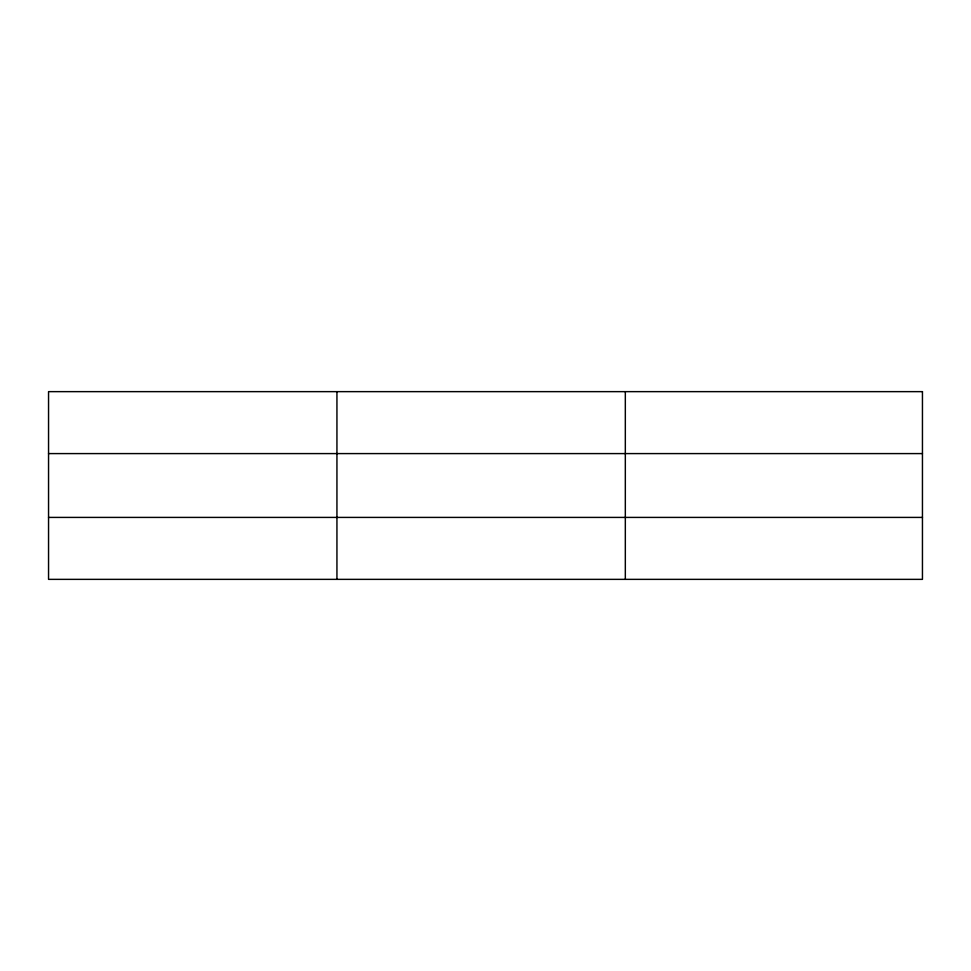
<?xml version="1.0" encoding="UTF-8"?>
<svg xmlns="http://www.w3.org/2000/svg" width="971" height="971" viewBox="0 0 971 971"><rect width="100%" height="100%" fill="white"/><g stroke="black" fill="none" stroke-linecap="round" stroke-linejoin="round"><path stroke-width="1.46" d="M336.937 391.641L336.937 579.359M625.324 391.641L625.324 579.359M48.55 453.591L922.45 453.591M48.55 517.409L922.45 517.409M922.45 391.641L922.45 579.359L48.55 579.359L48.55 391.641L922.45 391.641"/></g></svg>
